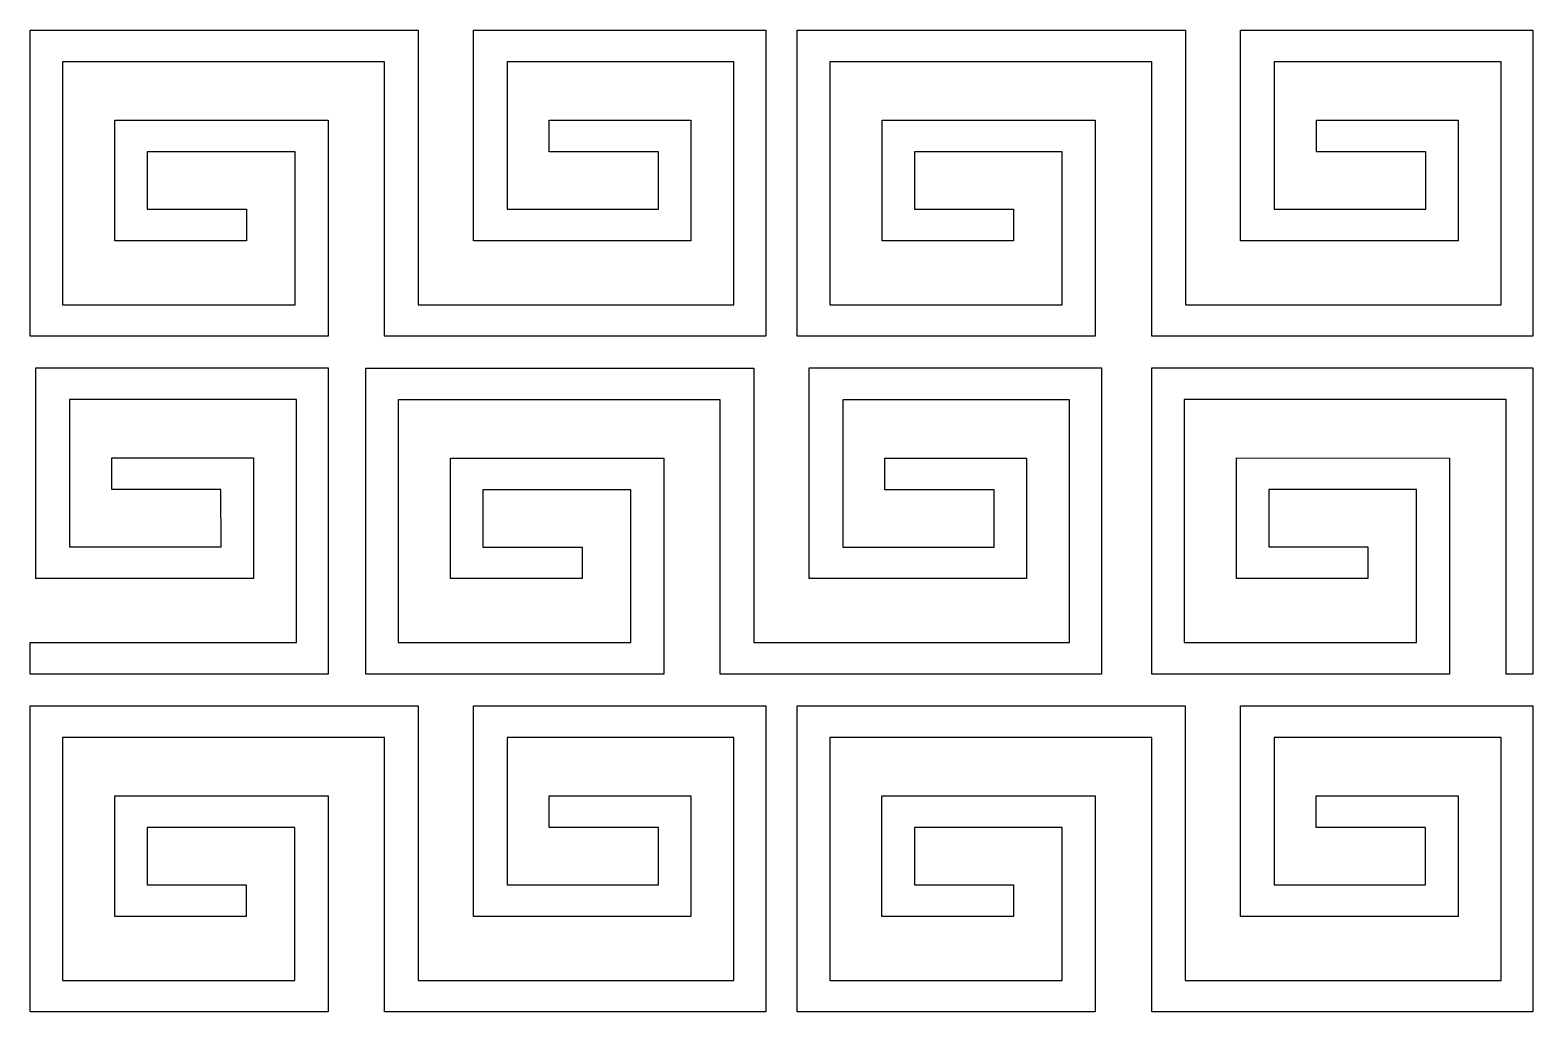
# Model space of a CAD drawing. Header units: centimetres. Extents: x -91 to 91, y -115 to 115.
# Drawn here: x -90.8 to -5.1, y 58.7 to 114.6 of the extents above; entities that cross this region are included whole.
import ezdxf

# ---------------------------------------------------------------- set-up
doc = ezdxf.new("R2010")
doc.units = ezdxf.units.CM
doc.header["$MEASUREMENT"] = 0
doc.layers.add('layer 1', color=7, linetype='Continuous')

msp = doc.modelspace()

# ---------------------------------------------------------------- linework, layer by layer
at = {"layer": 'layer 1', "color": 242}
for points, knots in [([(-78.48353, 102.60501), (-78.48353, 102.60501), (-78.48353, 104.40565), (-78.48353, 104.40565), (-78.48353, 104.40565), (-78.48353, 104.40565), (-84.13437, 104.40565), (-84.13437, 104.40565), (-84.13437, 104.40565), (-84.13437, 104.40565), (-84.13437, 107.67415), (-84.13437, 107.67415), (-84.13437, 107.67415), (-84.13437, 107.67415), (-75.70978, 107.67416), (-75.70978, 107.67416), (-75.70978, 107.67416), (-75.70978, 107.67416), (-75.70978, 98.95802), (-75.70978, 98.95802), (-75.70978, 98.95802), (-75.70978, 98.95802), (-88.9634, 98.95802), (-88.9634, 98.95802), (-88.9634, 98.95802), (-88.9634, 98.95802), (-88.96339, 112.80277), (-88.96339, 112.80277), (-88.96339, 112.80277), (-88.96339, 112.80277), (-70.60807, 112.80277), (-70.60807, 112.80277), (-70.60807, 112.80277), (-70.60807, 112.80277), (-70.60807, 97.15762), (-70.60807, 97.15762), (-70.60807, 97.15762), (-70.60807, 97.15762), (-48.87655, 97.15762), (-48.87655, 97.15762), (-48.87655, 97.15762), (-48.87655, 97.15762), (-48.87655, 114.60944), (-48.87655, 114.60944), (-48.87655, 114.60944), (-48.87655, 114.60944), (-65.53805, 114.60944), (-65.53805, 114.60944), (-65.53805, 114.60944), (-65.53805, 114.60944), (-65.53805, 102.60393), (-65.53805, 102.60393), (-65.53805, 102.60393), (-65.53805, 102.60393), (-53.13999, 102.60393), (-53.13999, 102.60393), (-53.13999, 102.60393), (-53.13999, 102.60393), (-53.13999, 109.47197), (-53.13999, 109.47197), (-53.13999, 109.47197), (-53.13999, 109.47197), (-61.2226, 109.47197), (-61.2226, 109.47197), (-61.2226, 109.47197), (-61.2226, 109.47197), (-61.2226, 107.67372), (-61.2226, 107.67372), (-61.2226, 107.67372), (-61.2226, 107.67372), (-54.98999, 107.67416), (-54.98999, 107.67416), (-54.98999, 107.67416), (-54.98999, 107.67416), (-54.98982, 104.4054), (-54.98982, 104.4054), (-54.98982, 104.4054), (-54.98982, 104.4054), (-63.62011, 104.4054), (-63.62011, 104.4054), (-63.62011, 104.4054), (-63.62011, 104.4054), (-63.62012, 112.80206), (-63.62012, 112.80206), (-63.62012, 112.80206), (-63.62012, 112.80206), (-50.69171, 112.80206), (-50.69171, 112.80206), (-50.69171, 112.80206), (-50.69171, 112.80206), (-50.69172, 98.95856), (-50.69172, 98.95856), (-50.69172, 98.95856), (-50.69172, 98.95856), (-68.69035, 98.95843), (-68.69035, 98.95843), (-68.69035, 98.95843), (-68.69035, 98.95843), (-68.69035, 114.60917), (-68.69035, 114.60917), (-68.69035, 114.60917), (-68.69035, 114.60917), (-90.81262, 114.60939), (-90.81262, 114.60939), (-90.81262, 114.60939), (-90.81262, 114.60939), (-90.81262, 97.16004), (-90.81262, 97.16004), (-90.81262, 97.16004), (-90.81262, 97.16004), (-73.8271, 97.15977), (-73.8271, 97.15977), (-73.8271, 97.15977), (-73.8271, 97.15977), (-73.8271, 109.47105), (-73.8271, 109.47105), (-73.8271, 109.47105), (-73.8271, 109.47105), (-85.98369, 109.47197), (-85.98369, 109.47197), (-85.98369, 109.47197), (-85.98369, 109.47197), (-85.98369, 102.60393), (-85.98369, 102.60393), (-85.98369, 102.60393), (-85.98369, 102.60393), (-78.48353, 102.60501), (-78.48353, 102.60501)], [0, 0, 0, 0, 0.03030303, 0.03030303, 0.03030303, 0.03030303, 0.06060606, 0.06060606, 0.06060606, 0.06060606, 0.09090909, 0.09090909, 0.09090909, 0.09090909, 0.12121212, 0.12121212, 0.12121212, 0.12121212, 0.15151515, 0.15151515, 0.15151515, 0.15151515, 0.18181818, 0.18181818, 0.18181818, 0.18181818, 0.21212121, 0.21212121, 0.21212121, 0.21212121, 0.24242424, 0.24242424, 0.24242424, 0.24242424, 0.27272727, 0.27272727, 0.27272727, 0.27272727, 0.3030303, 0.3030303, 0.3030303, 0.3030303, 0.33333333, 0.33333333, 0.33333333, 0.33333333, 0.36363636, 0.36363636, 0.36363636, 0.36363636, 0.39393939, 0.39393939, 0.39393939, 0.39393939, 0.42424242, 0.42424242, 0.42424242, 0.42424242, 0.45454545, 0.45454545, 0.45454545, 0.45454545, 0.48484848, 0.48484848, 0.48484848, 0.48484848, 0.51515152, 0.51515152, 0.51515152, 0.51515152, 0.54545455, 0.54545455, 0.54545455, 0.54545455, 0.57575758, 0.57575758, 0.57575758, 0.57575758, 0.60606061, 0.60606061, 0.60606061, 0.60606061, 0.63636364, 0.63636364, 0.63636364, 0.63636364, 0.66666667, 0.66666667, 0.66666667, 0.66666667, 0.6969697, 0.6969697, 0.6969697, 0.6969697, 0.72727273, 0.72727273, 0.72727273, 0.72727273, 0.75757576, 0.75757576, 0.75757576, 0.75757576, 0.78787879, 0.78787879, 0.78787879, 0.78787879, 0.81818182, 0.81818182, 0.81818182, 0.81818182, 0.84848485, 0.84848485, 0.84848485, 0.84848485, 0.87878788, 0.87878788, 0.87878788, 0.87878788, 0.90909091, 0.90909091, 0.90909091, 0.90909091, 0.93939394, 0.93939394, 0.93939394, 0.93939394, 1, 1, 1, 1]), ([(-34.74796, 102.60501), (-34.74796, 102.60501), (-34.74796, 104.40565), (-34.74796, 104.40565), (-34.74796, 104.40565), (-34.74796, 104.40565), (-40.3988, 104.40565), (-40.3988, 104.40565), (-40.3988, 104.40565), (-40.3988, 104.40565), (-40.3988, 107.67415), (-40.3988, 107.67415), (-40.3988, 107.67415), (-40.3988, 107.67415), (-31.97421, 107.67416), (-31.97421, 107.67416), (-31.97421, 107.67416), (-31.97421, 107.67416), (-31.97421, 98.95802), (-31.97421, 98.95802), (-31.97421, 98.95802), (-31.97421, 98.95802), (-45.22783, 98.95802), (-45.22783, 98.95802), (-45.22783, 98.95802), (-45.22783, 98.95802), (-45.22782, 112.80277), (-45.22782, 112.80277), (-45.22782, 112.80277), (-45.22782, 112.80277), (-26.8725, 112.80277), (-26.8725, 112.80277), (-26.8725, 112.80277), (-26.8725, 112.80277), (-26.8725, 97.15762), (-26.8725, 97.15762), (-26.8725, 97.15762), (-26.8725, 97.15762), (-5.14098, 97.15762), (-5.14098, 97.15762), (-5.14098, 97.15762), (-5.14098, 97.15762), (-5.14098, 114.60944), (-5.14098, 114.60944), (-5.14098, 114.60944), (-5.14098, 114.60944), (-21.80248, 114.60944), (-21.80248, 114.60944), (-21.80248, 114.60944), (-21.80248, 114.60944), (-21.80248, 102.60393), (-21.80248, 102.60393), (-21.80248, 102.60393), (-21.80248, 102.60393), (-9.40442, 102.60393), (-9.40442, 102.60393), (-9.40442, 102.60393), (-9.40442, 102.60393), (-9.40442, 109.47197), (-9.40442, 109.47197), (-9.40442, 109.47197), (-9.40442, 109.47197), (-17.48703, 109.47197), (-17.48703, 109.47197), (-17.48703, 109.47197), (-17.48703, 109.47197), (-17.48703, 107.67372), (-17.48703, 107.67372), (-17.48703, 107.67372), (-17.48703, 107.67372), (-11.25442, 107.67416), (-11.25442, 107.67416), (-11.25442, 107.67416), (-11.25442, 107.67416), (-11.25425, 104.4054), (-11.25425, 104.4054), (-11.25425, 104.4054), (-11.25425, 104.4054), (-19.88454, 104.4054), (-19.88454, 104.4054), (-19.88454, 104.4054), (-19.88454, 104.4054), (-19.88455, 112.80206), (-19.88455, 112.80206), (-19.88455, 112.80206), (-19.88455, 112.80206), (-6.95614, 112.80206), (-6.95614, 112.80206), (-6.95614, 112.80206), (-6.95614, 112.80206), (-6.95615, 98.95856), (-6.95615, 98.95856), (-6.95615, 98.95856), (-6.95615, 98.95856), (-24.95478, 98.95843), (-24.95478, 98.95843), (-24.95478, 98.95843), (-24.95478, 98.95843), (-24.95478, 114.60917), (-24.95478, 114.60917), (-24.95478, 114.60917), (-24.95478, 114.60917), (-47.07705, 114.60939), (-47.07705, 114.60939), (-47.07705, 114.60939), (-47.07705, 114.60939), (-47.07705, 97.16004), (-47.07705, 97.16004), (-47.07705, 97.16004), (-47.07705, 97.16004), (-30.09153, 97.15977), (-30.09153, 97.15977), (-30.09153, 97.15977), (-30.09153, 97.15977), (-30.09153, 109.47105), (-30.09153, 109.47105), (-30.09153, 109.47105), (-30.09153, 109.47105), (-42.24812, 109.47197), (-42.24812, 109.47197), (-42.24812, 109.47197), (-42.24812, 109.47197), (-42.24812, 102.60393), (-42.24812, 102.60393), (-42.24812, 102.60393), (-42.24812, 102.60393), (-34.74796, 102.60501), (-34.74796, 102.60501)], [0, 0, 0, 0, 0.03030303, 0.03030303, 0.03030303, 0.03030303, 0.06060606, 0.06060606, 0.06060606, 0.06060606, 0.09090909, 0.09090909, 0.09090909, 0.09090909, 0.12121212, 0.12121212, 0.12121212, 0.12121212, 0.15151515, 0.15151515, 0.15151515, 0.15151515, 0.18181818, 0.18181818, 0.18181818, 0.18181818, 0.21212121, 0.21212121, 0.21212121, 0.21212121, 0.24242424, 0.24242424, 0.24242424, 0.24242424, 0.27272727, 0.27272727, 0.27272727, 0.27272727, 0.3030303, 0.3030303, 0.3030303, 0.3030303, 0.33333333, 0.33333333, 0.33333333, 0.33333333, 0.36363636, 0.36363636, 0.36363636, 0.36363636, 0.39393939, 0.39393939, 0.39393939, 0.39393939, 0.42424242, 0.42424242, 0.42424242, 0.42424242, 0.45454545, 0.45454545, 0.45454545, 0.45454545, 0.48484848, 0.48484848, 0.48484848, 0.48484848, 0.51515152, 0.51515152, 0.51515152, 0.51515152, 0.54545455, 0.54545455, 0.54545455, 0.54545455, 0.57575758, 0.57575758, 0.57575758, 0.57575758, 0.60606061, 0.60606061, 0.60606061, 0.60606061, 0.63636364, 0.63636364, 0.63636364, 0.63636364, 0.66666667, 0.66666667, 0.66666667, 0.66666667, 0.6969697, 0.6969697, 0.6969697, 0.6969697, 0.72727273, 0.72727273, 0.72727273, 0.72727273, 0.75757576, 0.75757576, 0.75757576, 0.75757576, 0.78787879, 0.78787879, 0.78787879, 0.78787879, 0.81818182, 0.81818182, 0.81818182, 0.81818182, 0.84848485, 0.84848485, 0.84848485, 0.84848485, 0.87878788, 0.87878788, 0.87878788, 0.87878788, 0.90909091, 0.90909091, 0.90909091, 0.90909091, 0.93939394, 0.93939394, 0.93939394, 0.93939394, 1, 1, 1, 1]), ([(-90.809, 79.70929), (-90.809, 79.70929), (-90.81056, 77.89907), (-90.81056, 77.89907), (-90.81056, 77.89907), (-90.81056, 77.89907), (-73.81735, 77.90727), (-73.81735, 77.90727), (-73.81735, 77.90727), (-73.81735, 77.90727), (-73.81735, 95.35909), (-73.81735, 95.35909), (-73.81735, 95.35909), (-73.81735, 95.35909), (-90.47885, 95.35909), (-90.47885, 95.35909), (-90.47885, 95.35909), (-90.47885, 95.35909), (-90.47885, 83.35358), (-90.47885, 83.35358), (-90.47885, 83.35358), (-90.47885, 83.35358), (-78.08079, 83.35358), (-78.08079, 83.35358), (-78.08079, 83.35358), (-78.08079, 83.35358), (-78.08079, 90.22162), (-78.08079, 90.22162), (-78.08079, 90.22162), (-78.08079, 90.22162), (-86.1634, 90.22162), (-86.1634, 90.22162), (-86.1634, 90.22162), (-86.1634, 90.22162), (-86.1634, 88.42337), (-86.1634, 88.42337), (-86.1634, 88.42337), (-86.1634, 88.42337), (-79.93079, 88.42381), (-79.93079, 88.42381), (-79.93079, 88.42381), (-79.93079, 88.42381), (-79.93062, 85.15505), (-79.93062, 85.15505), (-79.93062, 85.15505), (-79.93062, 85.15505), (-88.56091, 85.15505), (-88.56091, 85.15505), (-88.56091, 85.15505), (-88.56091, 85.15505), (-88.56092, 93.55171), (-88.56092, 93.55171), (-88.56092, 93.55171), (-88.56092, 93.55171), (-75.63251, 93.55171), (-75.63251, 93.55171), (-75.63251, 93.55171), (-75.63251, 93.55171), (-75.63252, 79.70821), (-75.63252, 79.70821), (-75.63252, 79.70821), (-75.63252, 79.70821), (-90.809, 79.70929), (-90.809, 79.70929)], [0, 0, 0, 0, 0.05882353, 0.05882353, 0.05882353, 0.05882353, 0.11764706, 0.11764706, 0.11764706, 0.11764706, 0.17647059, 0.17647059, 0.17647059, 0.17647059, 0.23529412, 0.23529412, 0.23529412, 0.23529412, 0.29411765, 0.29411765, 0.29411765, 0.29411765, 0.35294118, 0.35294118, 0.35294118, 0.35294118, 0.41176471, 0.41176471, 0.41176471, 0.41176471, 0.47058824, 0.47058824, 0.47058824, 0.47058824, 0.52941176, 0.52941176, 0.52941176, 0.52941176, 0.58823529, 0.58823529, 0.58823529, 0.58823529, 0.64705882, 0.64705882, 0.64705882, 0.64705882, 0.70588235, 0.70588235, 0.70588235, 0.70588235, 0.76470588, 0.76470588, 0.76470588, 0.76470588, 0.82352941, 0.82352941, 0.82352941, 0.82352941, 0.88235294, 0.88235294, 0.88235294, 0.88235294, 1, 1, 1, 1]), ([(-59.34566, 83.34578), (-59.34566, 83.34578), (-59.34566, 85.14642), (-59.34566, 85.14642), (-59.34566, 85.14642), (-59.34566, 85.14642), (-64.9965, 85.14642), (-64.9965, 85.14642), (-64.9965, 85.14642), (-64.9965, 85.14642), (-64.9965, 88.41492), (-64.9965, 88.41492), (-64.9965, 88.41492), (-64.9965, 88.41492), (-56.57191, 88.41493), (-56.57191, 88.41493), (-56.57191, 88.41493), (-56.57191, 88.41493), (-56.57191, 79.69879), (-56.57191, 79.69879), (-56.57191, 79.69879), (-56.57191, 79.69879), (-69.82553, 79.69879), (-69.82553, 79.69879), (-69.82553, 79.69879), (-69.82553, 79.69879), (-69.82552, 93.54354), (-69.82552, 93.54354), (-69.82552, 93.54354), (-69.82552, 93.54354), (-51.4702, 93.54354), (-51.4702, 93.54354), (-51.4702, 93.54354), (-51.4702, 93.54354), (-51.4702, 77.89839), (-51.4702, 77.89839), (-51.4702, 77.89839), (-51.4702, 77.89839), (-29.73868, 77.89839), (-29.73868, 77.89839), (-29.73868, 77.89839), (-29.73868, 77.89839), (-29.73868, 95.35021), (-29.73868, 95.35021), (-29.73868, 95.35021), (-29.73868, 95.35021), (-46.40018, 95.35021), (-46.40018, 95.35021), (-46.40018, 95.35021), (-46.40018, 95.35021), (-46.40018, 83.3447), (-46.40018, 83.3447), (-46.40018, 83.3447), (-46.40018, 83.3447), (-34.00212, 83.3447), (-34.00212, 83.3447), (-34.00212, 83.3447), (-34.00212, 83.3447), (-34.00212, 90.21274), (-34.00212, 90.21274), (-34.00212, 90.21274), (-34.00212, 90.21274), (-42.08473, 90.21274), (-42.08473, 90.21274), (-42.08473, 90.21274), (-42.08473, 90.21274), (-42.08473, 88.41449), (-42.08473, 88.41449), (-42.08473, 88.41449), (-42.08473, 88.41449), (-35.85212, 88.41493), (-35.85212, 88.41493), (-35.85212, 88.41493), (-35.85212, 88.41493), (-35.85195, 85.14617), (-35.85195, 85.14617), (-35.85195, 85.14617), (-35.85195, 85.14617), (-44.48224, 85.14617), (-44.48224, 85.14617), (-44.48224, 85.14617), (-44.48224, 85.14617), (-44.48225, 93.54283), (-44.48225, 93.54283), (-44.48225, 93.54283), (-44.48225, 93.54283), (-31.55384, 93.54283), (-31.55384, 93.54283), (-31.55384, 93.54283), (-31.55384, 93.54283), (-31.55385, 79.69933), (-31.55385, 79.69933), (-31.55385, 79.69933), (-31.55385, 79.69933), (-49.55248, 79.6992), (-49.55248, 79.6992), (-49.55248, 79.6992), (-49.55248, 79.6992), (-49.55248, 95.34994), (-49.55248, 95.34994), (-49.55248, 95.34994), (-49.55248, 95.34994), (-71.67475, 95.35016), (-71.67475, 95.35016), (-71.67475, 95.35016), (-71.67475, 95.35016), (-71.67475, 77.90081), (-71.67475, 77.90081), (-71.67475, 77.90081), (-71.67475, 77.90081), (-54.68923, 77.90054), (-54.68923, 77.90054), (-54.68923, 77.90054), (-54.68923, 77.90054), (-54.68923, 90.21182), (-54.68923, 90.21182), (-54.68923, 90.21182), (-54.68923, 90.21182), (-66.84582, 90.21274), (-66.84582, 90.21274), (-66.84582, 90.21274), (-66.84582, 90.21274), (-66.84582, 83.3447), (-66.84582, 83.3447), (-66.84582, 83.3447), (-66.84582, 83.3447), (-59.34566, 83.34578), (-59.34566, 83.34578)], [0, 0, 0, 0, 0.03030303, 0.03030303, 0.03030303, 0.03030303, 0.06060606, 0.06060606, 0.06060606, 0.06060606, 0.09090909, 0.09090909, 0.09090909, 0.09090909, 0.12121212, 0.12121212, 0.12121212, 0.12121212, 0.15151515, 0.15151515, 0.15151515, 0.15151515, 0.18181818, 0.18181818, 0.18181818, 0.18181818, 0.21212121, 0.21212121, 0.21212121, 0.21212121, 0.24242424, 0.24242424, 0.24242424, 0.24242424, 0.27272727, 0.27272727, 0.27272727, 0.27272727, 0.3030303, 0.3030303, 0.3030303, 0.3030303, 0.33333333, 0.33333333, 0.33333333, 0.33333333, 0.36363636, 0.36363636, 0.36363636, 0.36363636, 0.39393939, 0.39393939, 0.39393939, 0.39393939, 0.42424242, 0.42424242, 0.42424242, 0.42424242, 0.45454545, 0.45454545, 0.45454545, 0.45454545, 0.48484848, 0.48484848, 0.48484848, 0.48484848, 0.51515152, 0.51515152, 0.51515152, 0.51515152, 0.54545455, 0.54545455, 0.54545455, 0.54545455, 0.57575758, 0.57575758, 0.57575758, 0.57575758, 0.60606061, 0.60606061, 0.60606061, 0.60606061, 0.63636364, 0.63636364, 0.63636364, 0.63636364, 0.66666667, 0.66666667, 0.66666667, 0.66666667, 0.6969697, 0.6969697, 0.6969697, 0.6969697, 0.72727273, 0.72727273, 0.72727273, 0.72727273, 0.75757576, 0.75757576, 0.75757576, 0.75757576, 0.78787879, 0.78787879, 0.78787879, 0.78787879, 0.81818182, 0.81818182, 0.81818182, 0.81818182, 0.84848485, 0.84848485, 0.84848485, 0.84848485, 0.87878788, 0.87878788, 0.87878788, 0.87878788, 0.90909091, 0.90909091, 0.90909091, 0.90909091, 0.93939394, 0.93939394, 0.93939394, 0.93939394, 1, 1, 1, 1]), ([(-5.14048, 95.35887), (-5.14048, 95.35887), (-26.87431, 95.35909), (-26.87431, 95.35909), (-26.87431, 95.35909), (-26.87431, 95.35909), (-26.87431, 77.90974), (-26.87431, 77.90974), (-26.87431, 77.90974), (-26.87431, 77.90974), (-9.88879, 77.90947), (-9.88879, 77.90947), (-9.88879, 77.90947), (-9.88879, 77.90947), (-9.88879, 90.22075), (-9.88879, 90.22075), (-9.88879, 90.22075), (-9.88879, 90.22075), (-22.04538, 90.22167), (-22.04538, 90.22167), (-22.04538, 90.22167), (-22.04538, 90.22167), (-22.04538, 83.35363), (-22.04538, 83.35363), (-22.04538, 83.35363), (-22.04538, 83.35363), (-14.54522, 83.35471), (-14.54522, 83.35471), (-14.54522, 83.35471), (-14.54522, 83.35471), (-14.54522, 85.15535), (-14.54522, 85.15535), (-14.54522, 85.15535), (-14.54522, 85.15535), (-20.19606, 85.15535), (-20.19606, 85.15535), (-20.19606, 85.15535), (-20.19606, 85.15535), (-20.19606, 88.42385), (-20.19606, 88.42385), (-20.19606, 88.42385), (-20.19606, 88.42385), (-11.77147, 88.42386), (-11.77147, 88.42386), (-11.77147, 88.42386), (-11.77147, 88.42386), (-11.77147, 79.70772), (-11.77147, 79.70772), (-11.77147, 79.70772), (-11.77147, 79.70772), (-25.02509, 79.70772), (-25.02509, 79.70772), (-25.02509, 79.70772), (-25.02509, 79.70772), (-25.02508, 93.55247), (-25.02508, 93.55247), (-25.02508, 93.55247), (-25.02508, 93.55247), (-6.66976, 93.55247), (-6.66976, 93.55247), (-6.66976, 93.55247), (-6.66976, 93.55247), (-6.66976, 77.90732), (-6.66976, 77.90732), (-6.66976, 77.90732), (-6.66976, 77.90732), (-5.14098, 77.90732), (-5.14098, 77.90732), (-5.14098, 77.90732), (-5.14098, 77.90732), (-5.14048, 95.35887), (-5.14048, 95.35887)], [0, 0, 0, 0, 0.05263158, 0.05263158, 0.05263158, 0.05263158, 0.10526316, 0.10526316, 0.10526316, 0.10526316, 0.15789474, 0.15789474, 0.15789474, 0.15789474, 0.21052632, 0.21052632, 0.21052632, 0.21052632, 0.26315789, 0.26315789, 0.26315789, 0.26315789, 0.31578947, 0.31578947, 0.31578947, 0.31578947, 0.36842105, 0.36842105, 0.36842105, 0.36842105, 0.42105263, 0.42105263, 0.42105263, 0.42105263, 0.47368421, 0.47368421, 0.47368421, 0.47368421, 0.52631579, 0.52631579, 0.52631579, 0.52631579, 0.57894737, 0.57894737, 0.57894737, 0.57894737, 0.63157895, 0.63157895, 0.63157895, 0.63157895, 0.68421053, 0.68421053, 0.68421053, 0.68421053, 0.73684211, 0.73684211, 0.73684211, 0.73684211, 0.78947368, 0.78947368, 0.78947368, 0.78947368, 0.84210526, 0.84210526, 0.84210526, 0.84210526, 0.89473684, 0.89473684, 0.89473684, 0.89473684, 1, 1, 1, 1]), ([(-78.48667, 64.09899), (-78.48667, 64.09899), (-78.48667, 65.89963), (-78.48667, 65.89963), (-78.48667, 65.89963), (-78.48667, 65.89963), (-84.13751, 65.89963), (-84.13751, 65.89963), (-84.13751, 65.89963), (-84.13751, 65.89963), (-84.13751, 69.16813), (-84.13751, 69.16813), (-84.13751, 69.16813), (-84.13751, 69.16813), (-75.71292, 69.16814), (-75.71292, 69.16814), (-75.71292, 69.16814), (-75.71292, 69.16814), (-75.71292, 60.452), (-75.71292, 60.452), (-75.71292, 60.452), (-75.71292, 60.452), (-88.96654, 60.452), (-88.96654, 60.452), (-88.96654, 60.452), (-88.96654, 60.452), (-88.96653, 74.29675), (-88.96653, 74.29675), (-88.96653, 74.29675), (-88.96653, 74.29675), (-70.61121, 74.29675), (-70.61121, 74.29675), (-70.61121, 74.29675), (-70.61121, 74.29675), (-70.61121, 58.6516), (-70.61121, 58.6516), (-70.61121, 58.6516), (-70.61121, 58.6516), (-48.87969, 58.6516), (-48.87969, 58.6516), (-48.87969, 58.6516), (-48.87969, 58.6516), (-48.87969, 76.10342), (-48.87969, 76.10342), (-48.87969, 76.10342), (-48.87969, 76.10342), (-65.54119, 76.10342), (-65.54119, 76.10342), (-65.54119, 76.10342), (-65.54119, 76.10342), (-65.54119, 64.09791), (-65.54119, 64.09791), (-65.54119, 64.09791), (-65.54119, 64.09791), (-53.14313, 64.09791), (-53.14313, 64.09791), (-53.14313, 64.09791), (-53.14313, 64.09791), (-53.14313, 70.96595), (-53.14313, 70.96595), (-53.14313, 70.96595), (-53.14313, 70.96595), (-61.22574, 70.96595), (-61.22574, 70.96595), (-61.22574, 70.96595), (-61.22574, 70.96595), (-61.22574, 69.1677), (-61.22574, 69.1677), (-61.22574, 69.1677), (-61.22574, 69.1677), (-54.99313, 69.16814), (-54.99313, 69.16814), (-54.99313, 69.16814), (-54.99313, 69.16814), (-54.99296, 65.89938), (-54.99296, 65.89938), (-54.99296, 65.89938), (-54.99296, 65.89938), (-63.62325, 65.89938), (-63.62325, 65.89938), (-63.62325, 65.89938), (-63.62325, 65.89938), (-63.62326, 74.29604), (-63.62326, 74.29604), (-63.62326, 74.29604), (-63.62326, 74.29604), (-50.69485, 74.29604), (-50.69485, 74.29604), (-50.69485, 74.29604), (-50.69485, 74.29604), (-50.69486, 60.45254), (-50.69486, 60.45254), (-50.69486, 60.45254), (-50.69486, 60.45254), (-68.69349, 60.45241), (-68.69349, 60.45241), (-68.69349, 60.45241), (-68.69349, 60.45241), (-68.69349, 76.10315), (-68.69349, 76.10315), (-68.69349, 76.10315), (-68.69349, 76.10315), (-90.81576, 76.10337), (-90.81576, 76.10337), (-90.81576, 76.10337), (-90.81576, 76.10337), (-90.81576, 58.65402), (-90.81576, 58.65402), (-90.81576, 58.65402), (-90.81576, 58.65402), (-73.83024, 58.65375), (-73.83024, 58.65375), (-73.83024, 58.65375), (-73.83024, 58.65375), (-73.83024, 70.96503), (-73.83024, 70.96503), (-73.83024, 70.96503), (-73.83024, 70.96503), (-85.98683, 70.96595), (-85.98683, 70.96595), (-85.98683, 70.96595), (-85.98683, 70.96595), (-85.98683, 64.09791), (-85.98683, 64.09791), (-85.98683, 64.09791), (-85.98683, 64.09791), (-78.48667, 64.09899), (-78.48667, 64.09899)], [0, 0, 0, 0, 0.03030303, 0.03030303, 0.03030303, 0.03030303, 0.06060606, 0.06060606, 0.06060606, 0.06060606, 0.09090909, 0.09090909, 0.09090909, 0.09090909, 0.12121212, 0.12121212, 0.12121212, 0.12121212, 0.15151515, 0.15151515, 0.15151515, 0.15151515, 0.18181818, 0.18181818, 0.18181818, 0.18181818, 0.21212121, 0.21212121, 0.21212121, 0.21212121, 0.24242424, 0.24242424, 0.24242424, 0.24242424, 0.27272727, 0.27272727, 0.27272727, 0.27272727, 0.3030303, 0.3030303, 0.3030303, 0.3030303, 0.33333333, 0.33333333, 0.33333333, 0.33333333, 0.36363636, 0.36363636, 0.36363636, 0.36363636, 0.39393939, 0.39393939, 0.39393939, 0.39393939, 0.42424242, 0.42424242, 0.42424242, 0.42424242, 0.45454545, 0.45454545, 0.45454545, 0.45454545, 0.48484848, 0.48484848, 0.48484848, 0.48484848, 0.51515152, 0.51515152, 0.51515152, 0.51515152, 0.54545455, 0.54545455, 0.54545455, 0.54545455, 0.57575758, 0.57575758, 0.57575758, 0.57575758, 0.60606061, 0.60606061, 0.60606061, 0.60606061, 0.63636364, 0.63636364, 0.63636364, 0.63636364, 0.66666667, 0.66666667, 0.66666667, 0.66666667, 0.6969697, 0.6969697, 0.6969697, 0.6969697, 0.72727273, 0.72727273, 0.72727273, 0.72727273, 0.75757576, 0.75757576, 0.75757576, 0.75757576, 0.78787879, 0.78787879, 0.78787879, 0.78787879, 0.81818182, 0.81818182, 0.81818182, 0.81818182, 0.84848485, 0.84848485, 0.84848485, 0.84848485, 0.87878788, 0.87878788, 0.87878788, 0.87878788, 0.90909091, 0.90909091, 0.90909091, 0.90909091, 0.93939394, 0.93939394, 0.93939394, 0.93939394, 1, 1, 1, 1]), ([(-34.7511, 64.09899), (-34.7511, 64.09899), (-34.7511, 65.89963), (-34.7511, 65.89963), (-34.7511, 65.89963), (-34.7511, 65.89963), (-40.40194, 65.89963), (-40.40194, 65.89963), (-40.40194, 65.89963), (-40.40194, 65.89963), (-40.40194, 69.16813), (-40.40194, 69.16813), (-40.40194, 69.16813), (-40.40194, 69.16813), (-31.97735, 69.16814), (-31.97735, 69.16814), (-31.97735, 69.16814), (-31.97735, 69.16814), (-31.97735, 60.452), (-31.97735, 60.452), (-31.97735, 60.452), (-31.97735, 60.452), (-45.23097, 60.452), (-45.23097, 60.452), (-45.23097, 60.452), (-45.23097, 60.452), (-45.23096, 74.29675), (-45.23096, 74.29675), (-45.23096, 74.29675), (-45.23096, 74.29675), (-26.87564, 74.29675), (-26.87564, 74.29675), (-26.87564, 74.29675), (-26.87564, 74.29675), (-26.87564, 58.6516), (-26.87564, 58.6516), (-26.87564, 58.6516), (-26.87564, 58.6516), (-5.14412, 58.6516), (-5.14412, 58.6516), (-5.14412, 58.6516), (-5.14412, 58.6516), (-5.14412, 76.10342), (-5.14412, 76.10342), (-5.14412, 76.10342), (-5.14412, 76.10342), (-21.80562, 76.10342), (-21.80562, 76.10342), (-21.80562, 76.10342), (-21.80562, 76.10342), (-21.80562, 64.09791), (-21.80562, 64.09791), (-21.80562, 64.09791), (-21.80562, 64.09791), (-9.40756, 64.09791), (-9.40756, 64.09791), (-9.40756, 64.09791), (-9.40756, 64.09791), (-9.40756, 70.96595), (-9.40756, 70.96595), (-9.40756, 70.96595), (-9.40756, 70.96595), (-17.49017, 70.96595), (-17.49017, 70.96595), (-17.49017, 70.96595), (-17.49017, 70.96595), (-17.49017, 69.1677), (-17.49017, 69.1677), (-17.49017, 69.1677), (-17.49017, 69.1677), (-11.25756, 69.16814), (-11.25756, 69.16814), (-11.25756, 69.16814), (-11.25756, 69.16814), (-11.25739, 65.89938), (-11.25739, 65.89938), (-11.25739, 65.89938), (-11.25739, 65.89938), (-19.88768, 65.89938), (-19.88768, 65.89938), (-19.88768, 65.89938), (-19.88768, 65.89938), (-19.88769, 74.29604), (-19.88769, 74.29604), (-19.88769, 74.29604), (-19.88769, 74.29604), (-6.95928, 74.29604), (-6.95928, 74.29604), (-6.95928, 74.29604), (-6.95928, 74.29604), (-6.95929, 60.45254), (-6.95929, 60.45254), (-6.95929, 60.45254), (-6.95929, 60.45254), (-24.95792, 60.45241), (-24.95792, 60.45241), (-24.95792, 60.45241), (-24.95792, 60.45241), (-24.95792, 76.10315), (-24.95792, 76.10315), (-24.95792, 76.10315), (-24.95792, 76.10315), (-47.08019, 76.10337), (-47.08019, 76.10337), (-47.08019, 76.10337), (-47.08019, 76.10337), (-47.08019, 58.65402), (-47.08019, 58.65402), (-47.08019, 58.65402), (-47.08019, 58.65402), (-30.09467, 58.65375), (-30.09467, 58.65375), (-30.09467, 58.65375), (-30.09467, 58.65375), (-30.09467, 70.96503), (-30.09467, 70.96503), (-30.09467, 70.96503), (-30.09467, 70.96503), (-42.25126, 70.96595), (-42.25126, 70.96595), (-42.25126, 70.96595), (-42.25126, 70.96595), (-42.25126, 64.09791), (-42.25126, 64.09791), (-42.25126, 64.09791), (-42.25126, 64.09791), (-34.7511, 64.09899), (-34.7511, 64.09899)], [0, 0, 0, 0, 0.03030303, 0.03030303, 0.03030303, 0.03030303, 0.06060606, 0.06060606, 0.06060606, 0.06060606, 0.09090909, 0.09090909, 0.09090909, 0.09090909, 0.12121212, 0.12121212, 0.12121212, 0.12121212, 0.15151515, 0.15151515, 0.15151515, 0.15151515, 0.18181818, 0.18181818, 0.18181818, 0.18181818, 0.21212121, 0.21212121, 0.21212121, 0.21212121, 0.24242424, 0.24242424, 0.24242424, 0.24242424, 0.27272727, 0.27272727, 0.27272727, 0.27272727, 0.3030303, 0.3030303, 0.3030303, 0.3030303, 0.33333333, 0.33333333, 0.33333333, 0.33333333, 0.36363636, 0.36363636, 0.36363636, 0.36363636, 0.39393939, 0.39393939, 0.39393939, 0.39393939, 0.42424242, 0.42424242, 0.42424242, 0.42424242, 0.45454545, 0.45454545, 0.45454545, 0.45454545, 0.48484848, 0.48484848, 0.48484848, 0.48484848, 0.51515152, 0.51515152, 0.51515152, 0.51515152, 0.54545455, 0.54545455, 0.54545455, 0.54545455, 0.57575758, 0.57575758, 0.57575758, 0.57575758, 0.60606061, 0.60606061, 0.60606061, 0.60606061, 0.63636364, 0.63636364, 0.63636364, 0.63636364, 0.66666667, 0.66666667, 0.66666667, 0.66666667, 0.6969697, 0.6969697, 0.6969697, 0.6969697, 0.72727273, 0.72727273, 0.72727273, 0.72727273, 0.75757576, 0.75757576, 0.75757576, 0.75757576, 0.78787879, 0.78787879, 0.78787879, 0.78787879, 0.81818182, 0.81818182, 0.81818182, 0.81818182, 0.84848485, 0.84848485, 0.84848485, 0.84848485, 0.87878788, 0.87878788, 0.87878788, 0.87878788, 0.90909091, 0.90909091, 0.90909091, 0.90909091, 0.93939394, 0.93939394, 0.93939394, 0.93939394, 1, 1, 1, 1])]:
    msp.add_open_spline(points, degree=3, knots=knots, dxfattribs=at)

doc.saveas('drawing.dxf')
